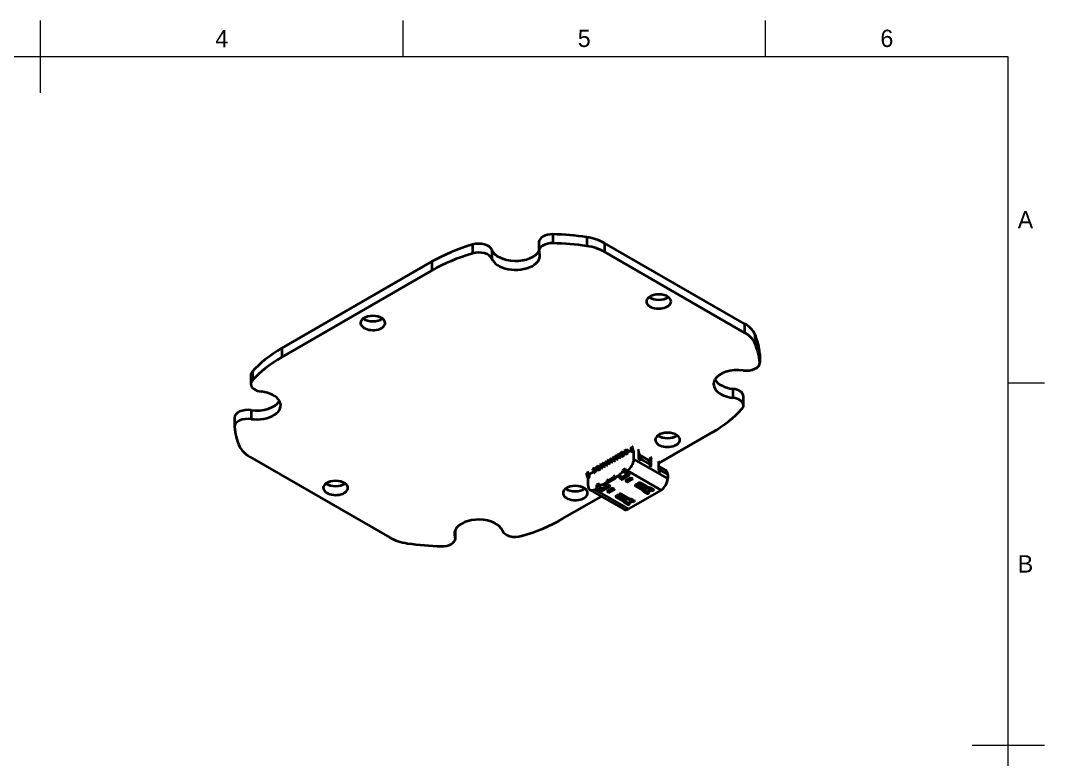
# Model space of a CAD drawing. Header units: millimetres. Extents: x 15 to 292, y 5 to 205.
# Drawn here: x 150.7 to 292, y 103 to 205 of the extents above; entities that cross this region are included whole.
import ezdxf

# ---------------------------------------------------------------- set-up
doc = ezdxf.new("R2010")
doc.units = ezdxf.units.MM
doc.layers.add('Border', color=7, linetype='Continuous')
doc.layers.add('Geometries', color=7, linetype='Continuous')
doc.styles.add('Shapr21', font='txt', dxfattribs={"height": 2.3925})

msp = doc.modelspace()

# ---------------------------------------------------------------- linework, layer by layer
at = {"layer": 'Border', "linetype": 'Continuous', "lineweight": 15}
for p, q in [((153.5, 195), (153.5, 205)), ((203.5, 200), (203.5, 205)), ((253.5, 200), (253.5, 205)), ((287, 200), (20, 200)), ((287, 10), (287, 200)), ((287, 155), (292, 155)), ((282, 105), (292, 105))]:
    msp.add_line(p, q, dxfattribs=at)
at = {"layer": 'Geometries', "linetype": 'Continuous', "lineweight": 40}
for p, q in [((224.178, 175.485), (224.178, 174.26)), ((213.106, 174.074), (213.106, 172.849)), ((222.255, 174.417), (222.255, 173.21)), ((228.848, 175.091), (228.848, 173.866)), ((250.625, 163.128), (231.303, 174.283)), ((231.303, 174.283), (231.303, 173.058)), ((215.76, 173.345), (215.76, 172.12)), ((222.255, 173.21), (222.255, 173.193)), ((250.625, 161.903), (231.303, 173.058)), ((207.498, 171.715), (186.8, 159.765)), ((207.498, 171.715), (207.498, 170.49)), ((207.498, 170.49), (186.8, 158.54)), ((250.625, 163.128), (250.625, 161.903)), ((252.024, 161.71), (252.024, 160.485)), ((186.8, 159.765), (186.8, 158.54)), ((252.706, 159.014), (252.706, 157.789)), ((252.708, 157.747), (252.708, 158.972)), ((182.511, 156.04), (182.511, 154.815)), ((182.715, 156.527), (182.715, 155.302)), ((249, 154.154), (249, 152.929)), ((250.466, 151.884), (250.466, 153.109)), ((182.533, 151.218), (182.533, 149.993)), ((180.269, 150.177), (180.269, 148.952)), ((238.812, 143.907), (246.177, 148.159)), ((234.148, 145.664), (234.007, 145.583)), ((234.007, 145.583), (234.007, 145.485)), ((234.148, 145.566), (234.007, 145.485)), ((234.148, 145.664), (234.148, 145.566)), ((234.184, 145.644), (234.148, 145.664)), ((234.148, 145.566), (234.481, 145.374)), ((234.325, 145.766), (234.184, 145.685)), ((234.184, 145.685), (234.184, 145.644)), ((234.325, 145.668), (234.184, 145.587)), ((234.184, 145.644), (234.184, 145.587)), ((234.184, 145.587), (234.516, 145.395)), ((234.325, 145.766), (234.325, 145.668)), ((234.661, 145.572), (234.325, 145.766)), ((234.325, 145.668), (234.615, 145.501)), ((234.615, 145.501), (234.694, 145.547)), ((234.694, 145.547), (234.968, 145.705)), ((234.923, 146.038), (235.135, 146.16)), ((234.923, 146.038), (234.923, 145.882)), ((234.923, 145.882), (235.135, 146.005)), ((235.029, 145.609), (235.241, 145.732)), ((235.213, 146.175), (235.135, 146.16)), ((235.135, 146.16), (235.135, 146.005)), ((236.019, 145.65), (235.941, 145.755)), ((236.019, 145.283), (236.019, 145.65)), ((182.352, 144.796), (201.674, 133.641)), ((231.514, 144.144), (231.373, 144.062)), ((231.85, 143.95), (231.514, 144.144)), ((231.514, 144.144), (231.514, 144.046)), ((231.868, 144.348), (231.727, 144.266)), ((231.727, 144.266), (231.727, 144.168)), ((231.868, 144.25), (231.727, 144.168)), ((231.727, 144.168), (232.059, 143.976)), ((231.868, 144.348), (231.868, 144.25)), ((232.204, 144.154), (231.868, 144.348)), ((231.868, 144.25), (232.158, 144.082)), ((232.222, 144.552), (232.08, 144.47)), ((232.08, 144.47), (232.08, 144.372)), ((232.222, 144.454), (232.08, 144.372)), ((232.08, 144.372), (232.412, 144.18)), ((232.158, 144.082), (232.222, 144.119)), ((232.557, 144.358), (232.222, 144.552)), ((232.222, 144.552), (232.222, 144.454)), ((232.222, 144.454), (232.511, 144.286)), ((232.267, 144.093), (232.222, 144.119)), ((232.462, 144.209), (232.412, 144.18)), ((232.575, 144.756), (232.434, 144.674)), ((232.434, 144.674), (232.434, 144.576)), ((232.575, 144.658), (232.434, 144.576)), ((232.434, 144.576), (232.766, 144.384)), ((232.462, 144.209), (232.434, 144.16)), ((232.434, 144.154), (232.434, 144.16)), ((232.434, 144.078), (232.434, 144.154)), ((232.504, 144.282), (232.462, 144.209)), ((232.504, 144.282), (232.511, 144.286)), ((232.511, 144.286), (232.575, 144.323)), ((232.911, 144.562), (232.575, 144.756)), ((232.575, 144.756), (232.575, 144.658)), ((232.575, 144.658), (232.865, 144.491)), ((232.621, 144.297), (232.575, 144.323)), ((232.646, 144.282), (232.621, 144.297)), ((232.646, 144.201), (232.646, 144.282)), ((232.716, 144.242), (232.646, 144.282)), ((232.646, 144.201), (232.716, 144.242)), ((232.716, 144.242), (232.787, 144.282)), ((232.815, 144.413), (232.766, 144.384)), ((232.929, 144.96), (232.787, 144.878)), ((232.787, 144.878), (232.787, 144.78)), ((232.929, 144.862), (232.787, 144.78)), ((232.787, 144.78), (233.12, 144.589)), ((232.815, 144.413), (232.787, 144.364)), ((232.787, 144.358), (232.787, 144.364)), ((232.787, 144.282), (232.787, 144.358)), ((232.858, 144.487), (232.815, 144.413)), ((232.858, 144.487), (232.865, 144.491)), ((232.865, 144.491), (232.929, 144.527)), ((233.264, 144.766), (232.929, 144.96)), ((232.929, 144.96), (232.929, 144.862)), ((232.929, 144.862), (233.219, 144.695)), ((232.975, 144.501), (232.929, 144.527)), ((232.999, 144.487), (232.975, 144.501)), ((232.999, 144.405), (232.999, 144.487)), ((233.07, 144.446), (232.999, 144.487)), ((232.999, 144.405), (233.07, 144.446)), ((233.07, 144.446), (233.144, 144.489)), ((233.169, 144.617), (233.12, 144.589)), ((233.282, 145.164), (233.141, 145.083)), ((233.141, 145.083), (233.141, 144.985)), ((233.282, 145.066), (233.141, 144.985)), ((233.141, 144.985), (233.473, 144.793)), ((233.169, 144.617), (233.141, 144.568)), ((233.144, 144.489), (233.148, 144.491)), ((233.148, 144.548), (233.148, 144.572)), ((233.148, 144.491), (233.148, 144.548)), ((233.211, 144.691), (233.169, 144.617)), ((233.211, 144.691), (233.219, 144.695)), ((233.219, 144.695), (233.282, 144.731)), ((233.282, 145.164), (233.282, 145.066)), ((233.618, 144.97), (233.282, 145.164)), ((233.282, 145.066), (233.572, 144.899)), ((233.328, 144.705), (233.282, 144.731)), ((233.353, 144.691), (233.328, 144.705)), ((233.353, 144.609), (233.353, 144.691)), ((233.424, 144.65), (233.353, 144.691)), ((233.353, 144.609), (233.424, 144.65)), ((233.424, 144.65), (233.494, 144.691)), ((233.523, 144.821), (233.473, 144.793)), ((233.618, 145.358), (233.477, 145.276)), ((233.477, 145.276), (233.477, 145.179)), ((233.618, 145.26), (233.477, 145.179)), ((233.477, 145.179), (233.809, 144.987)), ((233.523, 144.821), (233.494, 144.772)), ((233.494, 144.767), (233.494, 144.772)), ((233.494, 144.691), (233.494, 144.767)), ((233.565, 144.895), (233.523, 144.821)), ((233.565, 144.895), (233.572, 144.899)), ((233.572, 144.899), (233.618, 144.925)), ((233.657, 145.336), (233.618, 145.358)), ((233.618, 145.358), (233.618, 145.26)), ((233.618, 145.26), (233.95, 145.068)), ((233.689, 144.885), (233.618, 144.925)), ((233.795, 145.46), (233.657, 145.381)), ((233.657, 145.381), (233.657, 145.336)), ((233.795, 145.362), (233.657, 145.283)), ((233.657, 145.336), (233.657, 145.283)), ((233.657, 145.283), (233.989, 145.091)), ((233.7, 144.878), (233.689, 144.885)), ((233.689, 144.803), (233.689, 144.885)), ((233.689, 144.803), (233.759, 144.844)), ((233.759, 144.844), (233.7, 144.878)), ((233.759, 144.844), (233.834, 144.887)), ((234.131, 145.266), (233.795, 145.46)), ((233.795, 145.46), (233.795, 145.362)), ((233.795, 145.362), (234.085, 145.195)), ((233.95, 145.068), (233.809, 144.987)), ((233.975, 145.025), (233.834, 144.944)), ((233.834, 144.887), (233.975, 144.968)), ((233.834, 144.944), (233.834, 144.887)), ((233.975, 145.025), (233.975, 144.968)), ((233.975, 144.968), (234.007, 144.987)), ((234.035, 145.117), (233.989, 145.091)), ((234.007, 145.485), (234.339, 145.293)), ((234.008, 145.07), (234.007, 145.068)), ((234.007, 144.987), (234.007, 145.068)), ((234.035, 145.117), (234.008, 145.07)), ((234.078, 145.191), (234.035, 145.117)), ((234.078, 145.191), (234.085, 145.195)), ((234.085, 145.195), (234.148, 145.232)), ((234.194, 145.205), (234.148, 145.232)), ((234.219, 145.191), (234.194, 145.205)), ((234.29, 145.15), (234.219, 145.191)), ((234.219, 145.109), (234.219, 145.191)), ((234.219, 145.109), (234.29, 145.15)), ((234.29, 145.15), (234.364, 145.193)), ((234.481, 145.374), (234.339, 145.293)), ((234.505, 145.332), (234.364, 145.25)), ((234.364, 145.193), (234.505, 145.274)), ((234.364, 145.25), (234.364, 145.193)), ((234.505, 145.332), (234.505, 145.274)), ((234.505, 145.274), (234.537, 145.293)), ((234.566, 145.423), (234.516, 145.395)), ((234.566, 145.423), (234.537, 145.374)), ((234.537, 145.369), (234.537, 145.374)), ((234.537, 145.293), (234.537, 145.369)), ((234.608, 145.497), (234.566, 145.423)), ((234.608, 145.497), (234.615, 145.501)), ((235.135, 145.336), (235.347, 145.458)), ((235.347, 144.47), (235.347, 145.458)), ((240.014, 141.776), (235.347, 144.47)), ((236.019, 144.556), (236.019, 145.283)), ((236.019, 145.283), (236.072, 145.252)), ((236.072, 145.252), (236.072, 145.199)), ((236.107, 145.179), (236.072, 145.199)), ((236.107, 144.418), (236.085, 144.405)), ((236.107, 145.179), (236.107, 145.051)), ((237.27, 144.379), (236.107, 145.051)), ((236.107, 145.051), (236.107, 145.051)), ((236.107, 145.051), (236.107, 144.418)), ((236.135, 144.434), (236.107, 144.418)), ((236.125, 144.372), (236.231, 144.433)), ((236.265, 144.509), (236.135, 144.434)), ((236.144, 144.5), (236.351, 144.672)), ((236.28, 144.515), (236.276, 144.514)), ((237.539, 143.784), (236.276, 144.513)), ((237.539, 144.527), (237.751, 144.65)), ((237.539, 143.784), (237.539, 144.527)), ((237.829, 144.665), (237.751, 144.65)), ((237.751, 143.556), (237.751, 144.65)), ((238.812, 144.038), (238.734, 144.142)), ((229.238, 142.396), (229.764, 142.7)), ((229.764, 143.133), (229.623, 143.052)), ((229.623, 143.052), (229.623, 142.954)), ((229.764, 143.035), (229.623, 142.954)), ((229.623, 142.954), (229.955, 142.762)), ((229.8, 143.113), (229.764, 143.133)), ((229.764, 143.133), (229.764, 143.035)), ((229.764, 143.035), (230.097, 142.843)), ((229.835, 142.66), (229.764, 142.7)), ((229.941, 143.235), (229.8, 143.154)), ((229.8, 143.154), (229.8, 143.113)), ((229.941, 143.137), (229.8, 143.056)), ((229.8, 143.113), (229.8, 143.056)), ((229.8, 143.056), (230.132, 142.864)), ((230.277, 143.041), (229.941, 143.235)), ((229.941, 143.235), (229.941, 143.137)), ((229.941, 143.137), (230.231, 142.97)), ((230.097, 142.843), (229.955, 142.762)), ((230.121, 142.8), (229.98, 142.719)), ((229.98, 142.662), (230.121, 142.743)), ((229.98, 142.719), (229.98, 142.662)), ((230.121, 142.8), (230.121, 142.743)), ((230.121, 142.743), (230.153, 142.762)), ((230.181, 142.892), (230.132, 142.864)), ((230.291, 143.437), (230.153, 143.358)), ((230.153, 143.358), (230.153, 143.26)), ((230.291, 143.339), (230.153, 143.26)), ((230.153, 143.26), (230.486, 143.068)), ((230.181, 142.892), (230.153, 142.843)), ((230.153, 142.838), (230.153, 142.843)), ((230.153, 142.762), (230.153, 142.838)), ((230.224, 142.966), (230.181, 142.892)), ((230.224, 142.966), (230.231, 142.97)), ((230.231, 142.97), (230.295, 143.007)), ((230.33, 143.415), (230.291, 143.437)), ((230.291, 143.437), (230.291, 143.339)), ((230.291, 143.339), (230.623, 143.147)), ((230.341, 142.98), (230.295, 143.007)), ((230.471, 143.541), (230.33, 143.46)), ((230.33, 143.46), (230.33, 143.415)), ((230.471, 143.443), (230.33, 143.362)), ((230.33, 143.415), (230.33, 143.362)), ((230.33, 143.362), (230.662, 143.17)), ((230.365, 142.966), (230.341, 142.98)), ((230.436, 142.925), (230.365, 142.966)), ((230.365, 142.884), (230.365, 142.966)), ((230.365, 142.884), (230.436, 142.925)), ((230.436, 142.925), (230.51, 142.968)), ((230.807, 143.348), (230.471, 143.541)), ((230.471, 143.541), (230.471, 143.443)), ((230.471, 143.443), (230.761, 143.276)), ((230.623, 143.147), (230.486, 143.068)), ((230.648, 143.105), (230.51, 143.025)), ((230.51, 142.968), (230.648, 143.047)), ((230.51, 143.025), (230.51, 142.968)), ((230.648, 143.105), (230.648, 143.047)), ((230.648, 143.047), (230.684, 143.068)), ((230.712, 143.199), (230.662, 143.17)), ((230.807, 143.735), (230.666, 143.654)), ((230.666, 143.654), (230.666, 143.556)), ((230.807, 143.637), (230.666, 143.556)), ((230.666, 143.556), (230.998, 143.364)), ((230.712, 143.199), (230.684, 143.15)), ((230.684, 143.144), (230.684, 143.15)), ((230.684, 143.068), (230.684, 143.144)), ((230.754, 143.272), (230.712, 143.199)), ((230.754, 143.272), (230.761, 143.276)), ((230.761, 143.276), (230.807, 143.303)), ((230.807, 143.735), (230.807, 143.637)), ((231.143, 143.541), (230.807, 143.735)), ((230.807, 143.637), (231.097, 143.47)), ((230.878, 143.262), (230.807, 143.303)), ((230.889, 143.255), (230.878, 143.262)), ((230.878, 143.18), (230.878, 143.262)), ((230.878, 143.18), (230.949, 143.221)), ((230.949, 143.221), (230.889, 143.255)), ((230.949, 143.221), (231.019, 143.262)), ((231.048, 143.392), (230.998, 143.364)), ((231.161, 143.939), (231.019, 143.858)), ((231.019, 143.858), (231.019, 143.76)), ((231.161, 143.841), (231.019, 143.76)), ((231.019, 143.76), (231.352, 143.568)), ((231.048, 143.392), (231.019, 143.343)), ((231.019, 143.338), (231.019, 143.343)), ((231.019, 143.262), (231.019, 143.338)), ((231.09, 143.466), (231.048, 143.392)), ((231.09, 143.466), (231.097, 143.47)), ((231.097, 143.47), (231.161, 143.507)), ((231.497, 143.746), (231.161, 143.939)), ((231.161, 143.939), (231.161, 143.841)), ((231.161, 143.841), (231.451, 143.674)), ((231.207, 143.48), (231.161, 143.507)), ((231.232, 143.466), (231.207, 143.48)), ((231.225, 143.38), (231.225, 143.462)), ((231.295, 143.421), (231.225, 143.462)), ((231.225, 143.38), (231.295, 143.421)), ((231.295, 143.421), (231.373, 143.466)), ((231.401, 143.597), (231.352, 143.568)), ((231.373, 144.062), (231.373, 143.964)), ((231.514, 144.046), (231.373, 143.964)), ((231.373, 143.964), (231.705, 143.772)), ((231.401, 143.597), (231.373, 143.548)), ((231.373, 143.542), (231.373, 143.548)), ((231.373, 143.466), (231.373, 143.542)), ((231.444, 143.67), (231.401, 143.597)), ((231.444, 143.67), (231.451, 143.674)), ((231.451, 143.674), (231.514, 143.711)), ((231.514, 144.046), (231.804, 143.878)), ((231.56, 143.684), (231.514, 143.711)), ((231.585, 143.67), (231.56, 143.684)), ((231.585, 143.588), (231.585, 143.67)), ((231.656, 143.629), (231.585, 143.67)), ((231.585, 143.588), (231.656, 143.629)), ((231.656, 143.629), (231.727, 143.67)), ((231.755, 143.801), (231.705, 143.772)), ((231.755, 143.801), (231.727, 143.752)), ((231.727, 143.746), (231.727, 143.752)), ((231.727, 143.67), (231.727, 143.746)), ((231.797, 143.874), (231.755, 143.801)), ((231.797, 143.874), (231.804, 143.878)), ((231.804, 143.878), (231.868, 143.915)), ((231.914, 143.888), (231.868, 143.915)), ((231.939, 143.874), (231.914, 143.888)), ((231.939, 143.793), (231.939, 143.874)), ((232.009, 143.833), (231.939, 143.874)), ((231.939, 143.793), (232.009, 143.833)), ((232.009, 143.833), (232.08, 143.874)), ((232.108, 144.005), (232.059, 143.976)), ((232.108, 144.005), (232.08, 143.956)), ((232.08, 143.95), (232.08, 143.956)), ((232.08, 143.874), (232.08, 143.95)), ((232.151, 144.078), (232.108, 144.005)), ((232.151, 144.078), (232.158, 144.082)), ((232.292, 144.078), (232.267, 144.093)), ((232.292, 143.997), (232.292, 144.078)), ((232.363, 144.037), (232.292, 144.078)), ((232.292, 143.997), (232.363, 144.037)), ((232.363, 144.037), (232.434, 144.078)), ((234.166, 143.179), (233.777, 142.875)), ((233.814, 142.655), (233.777, 142.875)), ((234.166, 142.792), (233.988, 142.895)), ((233.988, 142.895), (234.025, 142.675)), ((234.166, 143.179), (234.166, 142.792)), ((234.166, 142.727), (234.428, 142.878)), ((234.166, 142.792), (234.166, 142.727)), ((234.166, 142.727), (234.283, 142.66)), ((239.095, 140.184), (234.428, 142.878)), ((237.539, 143.678), (237.539, 143.784)), ((237.645, 143.494), (237.751, 143.556)), ((238.812, 143.907), (238.812, 144.038)), ((238.812, 143.489), (238.812, 143.907)), ((238.812, 143.483), (238.812, 143.489)), ((239.745, 142.951), (238.812, 143.489)), ((238.812, 142.943), (238.812, 143.483)), ((238.918, 142.76), (239.024, 142.821)), ((239.024, 142.821), (239.024, 142.927)), ((240.014, 142.355), (239.024, 142.927)), ((229.025, 142.633), (228.813, 142.511)), ((228.813, 142.511), (228.813, 142.355)), ((229.025, 142.478), (228.813, 142.355)), ((229.131, 142.204), (228.919, 142.082)), ((229.103, 142.648), (229.025, 142.633)), ((229.025, 142.633), (229.025, 142.478)), ((229.238, 141.931), (229.025, 141.808)), ((229.025, 140.82), (229.025, 141.808)), ((229.238, 141.931), (229.238, 142.396)), ((229.835, 142.578), (229.835, 142.66)), ((229.906, 142.619), (229.835, 142.66)), ((229.835, 142.578), (229.906, 142.619)), ((229.906, 142.619), (229.98, 142.662)), ((231.815, 141.615), (231.638, 141.512)), ((231.638, 141.512), (231.673, 141.492)), ((231.638, 141.512), (231.638, 141.267)), ((231.673, 141.492), (231.673, 141.247)), ((231.815, 141.492), (232.557, 141.921)), ((231.815, 141.615), (231.815, 141.492)), ((231.822, 141.48), (231.815, 141.492)), ((231.85, 141.431), (231.822, 141.48)), ((232.699, 141.757), (231.886, 141.288)), ((232.734, 142.145), (232.557, 142.043)), ((232.557, 142.043), (232.557, 141.921)), ((232.557, 142.043), (232.593, 142.023)), ((232.557, 141.921), (232.593, 141.859)), ((232.593, 142.023), (232.593, 141.859)), ((232.734, 142.145), (232.734, 142.008)), ((232.734, 141.9), (233.07, 142.094)), ((232.734, 142.008), (232.734, 141.9)), ((232.734, 141.9), (232.77, 141.88)), ((233.07, 142.094), (233.565, 141.808)), ((233.814, 142.655), (233.266, 142.227)), ((233.761, 141.942), (233.266, 142.227)), ((233.53, 141.788), (233.565, 141.808)), ((233.53, 141.788), (233.53, 141.706)), ((233.6, 141.666), (233.53, 141.706)), ((233.6, 141.829), (233.6, 141.666)), ((234.661, 142.441), (233.742, 141.91)), ((234.661, 142.196), (233.742, 141.666)), ((233.742, 141.91), (233.742, 141.666)), ((233.761, 141.942), (234.309, 142.369)), ((234.307, 142.512), (234.025, 142.675)), ((234.159, 141.457), (234.185, 141.473)), ((234.159, 141.457), (234.185, 141.442)), ((234.185, 141.473), (234.32, 141.55)), ((234.185, 141.442), (234.185, 141.473)), ((234.193, 141.446), (234.185, 141.442)), ((234.422, 141.313), (234.193, 141.446)), ((234.283, 142.66), (234.32, 142.638)), ((234.307, 142.512), (234.283, 142.66)), ((234.32, 142.638), (234.328, 142.633)), ((234.322, 142.628), (234.32, 142.638)), ((234.32, 141.55), (234.562, 141.69)), ((234.328, 142.633), (234.322, 142.628)), ((234.343, 142.503), (234.322, 142.628)), ((234.328, 142.633), (234.449, 142.564)), ((234.343, 142.503), (234.449, 142.564)), ((234.351, 142.455), (234.343, 142.503)), ((234.422, 141.313), (234.415, 141.309)), ((234.415, 141.309), (234.442, 141.294)), ((234.442, 141.294), (235.22, 141.743)), ((234.442, 141.325), (234.442, 141.294)), ((234.449, 142.564), (234.661, 142.441)), ((234.562, 141.69), (234.646, 141.738)), ((234.683, 141.621), (234.562, 141.69)), ((234.646, 141.738), (234.798, 141.826)), ((234.717, 141.697), (234.646, 141.738)), ((234.661, 142.441), (234.661, 142.196)), ((234.717, 141.697), (234.683, 141.621)), ((234.718, 141.698), (234.869, 141.785)), ((234.798, 141.826), (234.829, 141.844)), ((234.798, 141.826), (234.827, 141.81)), ((234.827, 141.81), (234.869, 141.785)), ((234.829, 141.844), (234.937, 141.906)), ((234.869, 141.785), (234.961, 141.732)), ((234.937, 141.906), (234.963, 141.891)), ((234.963, 141.891), (234.956, 141.887)), ((235.186, 141.754), (234.956, 141.887)), ((235.193, 141.758), (235.186, 141.754)), ((235.193, 141.758), (235.22, 141.743)), ((240.014, 142.355), (240.014, 141.776)), ((229.295, 140.225), (230.865, 139.319)), ((229.945, 140.29), (230.206, 140.441)), ((234.612, 137.595), (229.945, 140.29)), ((230.595, 141.038), (230.206, 140.893)), ((230.521, 140.711), (230.206, 140.893)), ((230.206, 140.893), (230.206, 140.441)), ((230.206, 140.441), (230.701, 140.155)), ((230.553, 140.997), (230.516, 140.735)), ((230.595, 141.038), (230.558, 140.775)), ((231.106, 140.98), (230.558, 140.775)), ((230.56, 140.675), (230.701, 140.593)), ((230.701, 140.593), (230.843, 140.512)), ((230.701, 140.593), (230.701, 140.4)), ((230.701, 140.4), (230.871, 140.498)), ((230.701, 140.4), (230.701, 140.155)), ((231.053, 140.49), (231.601, 140.694)), ((231.106, 140.98), (231.601, 140.694)), ((231.125, 140.4), (231.797, 140.788)), ((231.125, 140.155), (232.045, 140.686)), ((231.125, 140.4), (231.125, 140.155)), ((231.302, 141.074), (231.638, 141.267)), ((231.302, 141.074), (231.797, 140.788)), ((231.654, 140.011), (231.628, 139.996)), ((231.628, 139.996), (231.654, 139.98)), ((231.638, 141.267), (231.673, 141.247)), ((231.788, 140.089), (231.654, 140.011)), ((231.654, 139.98), (231.654, 140.011)), ((231.661, 139.985), (231.654, 139.98)), ((231.891, 139.852), (231.661, 139.985)), ((232.031, 140.229), (231.788, 140.089)), ((231.797, 140.788), (231.833, 140.808)), ((232.688, 140.282), (231.91, 139.833)), ((231.91, 139.864), (231.91, 139.833)), ((232.045, 140.767), (231.974, 140.808)), ((232.114, 140.277), (232.031, 140.229)), ((232.152, 140.159), (232.031, 140.229)), ((232.045, 140.767), (232.045, 140.686)), ((232.266, 140.365), (232.114, 140.277)), ((232.186, 140.235), (232.114, 140.277)), ((232.186, 140.235), (232.152, 140.159)), ((232.337, 140.324), (232.187, 140.237)), ((232.298, 140.383), (232.266, 140.365)), ((232.266, 140.365), (232.295, 140.348)), ((232.295, 140.348), (232.337, 140.324)), ((232.405, 140.445), (232.298, 140.383)), ((232.337, 140.324), (232.43, 140.271)), ((232.405, 140.445), (232.432, 140.43)), ((232.432, 140.43), (232.425, 140.425)), ((232.655, 140.293), (232.425, 140.425)), ((232.662, 140.297), (232.655, 140.293)), ((232.662, 140.297), (232.688, 140.282)), ((239.095, 140.184), (234.612, 137.595)), ((235.623, 140.955), (235.587, 140.935)), ((235.587, 140.935), (235.587, 140.731)), ((235.587, 140.731), (236.531, 140.186)), ((235.947, 141.143), (235.623, 140.955)), ((235.623, 140.955), (236.531, 140.431)), ((235.947, 141.143), (235.935, 140.956)), ((235.969, 141.155), (235.947, 141.143)), ((235.965, 140.996), (235.975, 141.158)), ((235.965, 140.996), (236.071, 141.057)), ((236.74, 140.398), (235.965, 140.909)), ((236.071, 141.057), (236.079, 141.192)), ((236.212, 141.052), (236.221, 141.191)), ((236.212, 141.052), (236.987, 140.541)), ((237.001, 140.763), (236.323, 141.155)), ((236.531, 140.431), (236.531, 140.186)), ((236.531, 140.431), (236.741, 140.217)), ((236.531, 140.186), (236.772, 139.941)), ((236.848, 140.279), (236.74, 140.398)), ((236.741, 140.217), (236.848, 140.279)), ((236.741, 140.217), (236.772, 140.186)), ((236.772, 140.186), (236.772, 139.941)), ((236.772, 140.186), (237.157, 139.963)), ((236.772, 139.941), (237.157, 139.718)), ((237.078, 140.023), (236.848, 140.279)), ((236.987, 140.541), (237.001, 140.763)), ((236.987, 140.541), (237.573, 140.309)), ((237.267, 140.61), (237.001, 140.763)), ((237.188, 139.951), (237.078, 140.023)), ((237.157, 139.963), (237.157, 139.718)), ((237.22, 139.93), (237.188, 139.951)), ((237.715, 140.216), (237.22, 139.93)), ((237.586, 140.506), (237.267, 140.61)), ((237.298, 139.881), (237.793, 140.167)), ((237.369, 139.841), (237.298, 139.881)), ((237.298, 139.881), (237.298, 139.718)), ((237.573, 140.309), (237.586, 140.506)), ((237.573, 140.309), (237.715, 140.216)), ((237.691, 140.471), (237.586, 140.506)), ((237.864, 140.371), (237.691, 140.471)), ((237.793, 140.167), (237.864, 140.126)), ((238.006, 140.29), (237.864, 140.371)), ((237.864, 140.371), (237.864, 140.126)), ((238.006, 140.29), (238.006, 140.126)), ((238.076, 140.249), (238.006, 140.29)), ((238.006, 140.126), (238.076, 140.167)), ((238.076, 140.249), (238.076, 140.167)), ((225.478, 136.209), (230.865, 139.319)), ((230.865, 139.319), (233.962, 137.531)), ((231.891, 139.852), (231.884, 139.848)), ((231.884, 139.848), (231.91, 139.833)), ((232.929, 139.4), (232.964, 139.42)), ((232.929, 139.4), (232.929, 139.196)), ((233.873, 138.651), (232.929, 139.196)), ((232.964, 139.42), (233.18, 139.545)), ((233.729, 138.979), (232.964, 139.42)), ((233.18, 139.545), (233.289, 139.608)), ((233.18, 139.545), (233.281, 139.486)), ((233.281, 139.486), (233.277, 139.421)), ((233.289, 139.608), (233.281, 139.486)), ((233.289, 139.608), (233.311, 139.62)), ((233.306, 139.461), (233.316, 139.624)), ((233.306, 139.461), (233.412, 139.523)), ((233.74, 139.089), (233.306, 139.374)), ((233.421, 139.657), (233.412, 139.523)), ((233.553, 139.517), (233.562, 139.656)), ((233.553, 139.517), (234.329, 139.006)), ((233.664, 139.62), (234.343, 139.228)), ((233.81, 138.932), (233.729, 138.979)), ((233.827, 139.031), (233.74, 139.089)), ((233.873, 138.896), (233.81, 138.932)), ((234.082, 138.864), (233.827, 139.031)), ((234.113, 138.651), (233.873, 138.896)), ((233.873, 138.896), (233.873, 138.651)), ((234.113, 138.406), (233.873, 138.651)), ((234.42, 138.488), (234.082, 138.864)), ((234.498, 138.428), (234.113, 138.651)), ((234.113, 138.651), (234.113, 138.406)), ((234.329, 139.006), (234.343, 139.228)), ((234.329, 139.006), (234.915, 138.774)), ((234.343, 139.228), (234.608, 139.075)), ((234.529, 138.416), (234.42, 138.488)), ((234.561, 138.395), (235.056, 138.681)), ((234.608, 139.075), (234.927, 138.971)), ((235.135, 138.632), (234.64, 138.347)), ((234.915, 138.774), (234.927, 138.971)), ((234.915, 138.774), (235.056, 138.681)), ((234.927, 138.971), (235.032, 138.936)), ((235.032, 138.936), (235.206, 138.836)), ((235.206, 138.591), (235.135, 138.632)), ((235.206, 138.836), (235.347, 138.755)), ((235.206, 138.836), (235.206, 138.591)), ((235.347, 138.755), (235.418, 138.714)), ((235.347, 138.755), (235.347, 138.591)), ((235.418, 138.632), (235.347, 138.591)), ((235.418, 138.714), (235.418, 138.632)), ((237.298, 139.718), (237.369, 139.759)), ((237.369, 139.841), (237.369, 139.759)), ((234.498, 138.183), (234.113, 138.406)), ((234.498, 138.428), (234.498, 138.183)), ((234.561, 138.395), (234.529, 138.416)), ((234.64, 138.347), (234.711, 138.306)), ((234.64, 138.347), (234.64, 138.183)), ((234.711, 138.224), (234.64, 138.183)), ((234.711, 138.306), (234.711, 138.224)), ((210.674, 134.61), (210.674, 133.745)), ((210.721, 133.507), (210.721, 134.714))]:
    msp.add_line(p, q, dxfattribs=at)
at = {"layer": 'Geometries', "linetype": 'Continuous', "lineweight": 40, "flags": 128}
for points in [[(236.135, 144.434), (236.137, 144.437), (236.139, 144.443), (236.142, 144.448), (236.143, 144.455), (236.145, 144.462), (236.145, 144.469), (236.146, 144.476), (236.146, 144.484), (236.145, 144.492), (236.144, 144.5)], [(236.303, 144.526), (236.297, 144.523), (236.29, 144.52), (236.283, 144.517), (236.28, 144.515)], [(236.351, 144.672), (236.353, 144.661), (236.355, 144.65), (236.356, 144.639), (236.356, 144.629), (236.355, 144.618), (236.354, 144.608), (236.353, 144.602), (236.352, 144.595), (236.35, 144.589), (236.347, 144.581), (236.344, 144.574), (236.341, 144.567), (236.337, 144.56), (236.332, 144.553), (236.327, 144.547), (236.322, 144.541), (236.316, 144.536), (236.31, 144.531), (236.304, 144.527), (236.303, 144.526)], [(231.886, 141.288), (231.886, 141.296), (231.887, 141.303), (231.887, 141.308)], [(232.593, 141.859), (232.599, 141.85), (232.605, 141.84), (232.612, 141.831), (232.619, 141.822), (232.626, 141.813), (232.634, 141.804), (232.642, 141.796), (232.649, 141.79), (232.656, 141.784), (232.663, 141.778), (232.67, 141.773), (232.678, 141.768), (232.685, 141.764), (232.692, 141.761), (232.699, 141.757)]]:
    msp.add_lwpolyline(points, dxfattribs=at)
at = {"layer": 'Geometries', "linetype": 'Continuous', "lineweight": 40}
msp.add_arc((231.631, 141.299), 0.256, 2.0118, 31.08679, dxfattribs=at)
for centre, major_axis, ratio, start_param, end_param in [((224.105, 174.417), (1.85, 0), 0.5773503, 1.5316042, 3.1415927), ((223.302, 162.591), (22.35, 0), 0.5773503, 1.3200645, 1.5316042), ((223.302, 162.591), (22.35, 0), 0.5773503, 2.0445081, 2.3561945), ((213.95, 173.123), (1.85, 0), 0.5773503, 0.2091203, 2.0445081), ((224.105, 173.193), (1.85, 0), 0.5773503, 1.5316042, 3.1415927), ((223.302, 161.366), (22.35, 0), 0.5773503, 1.3200645, 1.5316042), ((227.52, 172.099), (5.35, 0), 0.5773503, 0.7853982, 1.3200645), ((227.52, 170.874), (5.35, 0), 0.5773503, 0.7853982, 1.3200645), ((223.302, 161.366), (22.35, 0), 0.5773503, 2.0445081, 2.3561945), ((213.95, 171.898), (1.85, 0), 0.5773503, 0.2091203, 2.0445081), ((219.037, 173.746), (-3.35, 0), 0.5773503, 0.2091203, 2.8604391), ((219.037, 172.522), (-3.35, 0), 0.5773503, 0.2091203, 3.366992), ((224.105, 173.193), (1.85, 0), 0.5773503, 3.1415927, 3.366992), ((238.772, 166.215), (1.7, 0), 0.5773503, 2.4678467, 6.2831853), ((238.772, 166.215), (1.7, 0), 0.5773503, 0.6737459, 2.4678467), ((238.772, 167.44), (1.7, 0), 0.5773503, 3.8153386, 5.6094394), ((238.772, 166.215), (1.7, 0), 0.5773503, 6.2831853, 6.9569312), ((199.341, 163.25), (1.7, 0), 0.5773503, 0.6737459, 2.4678467), ((199.341, 163.25), (1.7, 0), 0.5773503, 2.4678467, 6.2831853), ((199.341, 164.474), (1.7, 0), 0.5773503, 3.8153386, 5.6094394), ((199.341, 163.25), (1.7, 0), 0.5773503, 6.2831853, 6.9569312), ((246.842, 160.944), (5.35, 0), 0.5773503, 0.2507318, 0.7853982), ((246.842, 159.719), (5.35, 0), 0.5773503, 0.2507318, 0.7853982), ((230.373, 158.508), (22.35, 0), 0.5773503, 0.0391921, 0.2507318), ((202.603, 150.64), (22.35, 0), 0.5773503, 2.3561945, 2.6678809), ((230.373, 157.284), (22.35, 0), 0.5773503, 0.0391921, 0.2507318), ((202.603, 149.416), (22.35, 0), 0.5773503, 2.3561945, 2.6678809), ((250.858, 158.972), (1.85, 0), 0.5773503, 6.2831853, 6.3223774), ((249.695, 154.821), (-3.35, 0), 0.5773503, 4.4869896, 5.9610266), ((250.858, 157.747), (1.85, 0), 0.5773503, 4.4869896, 6.2831853), ((250.858, 157.747), (1.85, 0), 0.5773503, 6.2831853, 6.3223774), ((184.361, 156.04), (1.85, 0), 0.5773503, 2.6678809, 3.1415927), ((249.695, 154.821), (-3.35, 0), 0.5773503, 5.9610266, 7.6448614), ((249.695, 156.046), (-3.35, 0), 0.5773503, 0.3221587, 1.361676), ((184.361, 154.815), (1.85, 0), 0.5773503, 2.6678809, 3.1415927), ((184.361, 154.815), (1.85, 0), 0.5773503, 3.1415927, 4.5032687), ((248.616, 153.109), (1.85, 0), 0.5773503, 6.2831853, 7.6448614), ((183.281, 151.878), (-3.35, 0), 0.5773503, 3.4637514, 4.5032687), ((248.616, 151.884), (1.85, 0), 0.5773503, 6.2831853, 7.6448614), ((182.119, 150.177), (1.85, 0), 0.5773503, 1.345397, 3.1415927), ((183.281, 153.103), (-3.35, 0), 0.5773503, 1.345397, 2.8194339), ((183.281, 151.878), (-3.35, 0), 0.5773503, 1.345397, 3.4637514), ((230.373, 157.284), (22.35, 0), 0.5773503, 5.4977871, 5.8094735), ((248.616, 151.884), (1.85, 0), 0.5773503, 5.8094735, 6.2831853), ((182.119, 148.952), (1.85, 0), 0.5773503, 1.345397, 3.1415927), ((182.119, 148.952), (1.85, 0), 0.5773503, 3.1415927, 3.1807848), ((202.603, 149.416), (22.35, 0), 0.5773503, 3.1807848, 3.3923244), ((240, 147.124), (1.7, 0), 0.5773503, 2.4678467, 6.2831853), ((240, 147.124), (1.7, 0), 0.5773503, 0.6737459, 2.4678467), ((240, 148.349), (1.7, 0), 0.5773503, 3.8153386, 5.6094394), ((240, 147.124), (1.7, 0), 0.5773503, 6.2831853, 6.9569312), ((186.135, 146.98), (5.35, 0), 0.5773503, 3.3923244, 3.9269908), ((234.661, 145.45), (0.075, -0.13), 0.5773503, 2.035138, 2.3561945), ((235.135, 145.76), (0.15, -0.26), 0.5773503, 3.9269908, 4.59335), ((235.135, 145.76), (0.15, -0.26), 0.5773503, 4.59335, 4.9741884), ((234.923, 145.458), (-0.15, 0.26), 0.5773503, 3.9269908, 4.9741884), ((235.347, 145.882), (0.15, -0.26), 0.5773503, 3.9269908, 4.9741884), ((235.135, 146.356), (-0.1, 0.173), 0.5773503, 2.9408798, 3.0789287), ((235.135, 145.581), (-0.15, 0.26), 0.5773503, 3.9269908, 4.9741884), ((236.019, 145.846), (-0.1, 0.173), 0.5773503, 1.6334602, 1.7715092), ((232.204, 144.031), (0.075, -0.13), 0.5773503, 1.7126934, 2.3561945), ((232.412, 144.152), (-0.0175, 0.0303), 0.5773503, 4.4680903, 5.4977871), ((232.557, 144.235), (0.075, -0.13), 0.5773503, 1.7126934, 2.3561945), ((232.766, 144.356), (-0.0175, 0.0303), 0.5773503, 4.4680903, 5.4977871), ((232.911, 144.44), (0.075, -0.13), 0.5773503, 1.7126934, 2.3561945), ((233.12, 144.56), (-0.0175, 0.0303), 0.5773503, 3.9269908, 5.4977871), ((233.264, 144.644), (0.075, -0.13), 0.5773503, 1.7126934, 2.3561945), ((233.473, 144.764), (-0.0175, 0.0303), 0.5773503, 4.4680903, 5.4977871), ((233.618, 144.848), (0.075, -0.13), 0.5773503, 1.4712511, 2.3561945), ((233.809, 144.958), (-0.0175, 0.0303), 0.5773503, 3.9269908, 5.4977871), ((233.95, 145.04), (-0.0175, 0.0303), 0.5773503, 3.9269908, 5.4977871), ((233.989, 145.062), (-0.0175, 0.0303), 0.5773503, 4.6407449, 5.4977871), ((234.131, 145.144), (0.075, -0.13), 0.5773503, 1.7126934, 2.3561945), ((234.339, 145.264), (-0.0175, 0.0303), 0.5773503, 3.9269908, 5.4977871), ((234.428, 143.939), (-0.65, -1.126), 0.5773503, 0.7853982, 2.3561945), ((234.481, 145.346), (-0.0175, 0.0303), 0.5773503, 3.9269908, 5.4977871), ((234.516, 145.366), (-0.0175, 0.0303), 0.5773503, 4.4680903, 5.4977871), ((236.125, 144.495), (0.075, -0.13), 0.5773503, 3.9269908, 5.1093032), ((236.125, 144.495), (0.075, -0.13), 0.5773503, 5.1093032, 5.4986855), ((235.453, 143.927), (-0.65, -1.126), 0.5773503, 2.5709587, 3.1353055), ((236.125, 144.495), (0.075, -0.13), 0.5773503, 5.4986855, 7.0685838), ((236.346, 144.367), (-0.082, 0.141), 0.5773503, 6.2831853, 7.071226), ((236.346, 144.367), (-0.082, 0.141), 0.5773503, 6.1519727, 6.2831853), ((236.62, 143.254), (-0.65, -1.126), 0.5773503, 2.3561945, 3.1415927), ((237.751, 144.846), (-0.1, 0.173), 0.5773503, 2.9408798, 3.0789287), ((238.812, 144.233), (-0.1, 0.173), 0.5773503, 1.6334602, 1.7715092), ((229.955, 142.733), (-0.0175, 0.0303), 0.5773503, 3.9269908, 5.4977871), ((230.097, 142.815), (-0.0175, 0.0303), 0.5773503, 3.9269908, 5.4977871), ((230.132, 142.835), (-0.0175, 0.0303), 0.5773503, 4.4680903, 5.4977871), ((230.277, 142.919), (0.075, -0.13), 0.5773503, 1.7126934, 2.3561945), ((230.486, 143.039), (-0.0175, 0.0303), 0.5773503, 3.9269908, 5.4977871), ((230.623, 143.119), (-0.0175, 0.0303), 0.5773503, 3.9269908, 5.4977871), ((230.662, 143.141), (-0.0175, 0.0303), 0.5773503, 4.4680903, 5.4977871), ((230.807, 143.225), (0.075, -0.13), 0.5773503, 1.4712511, 2.3561945), ((230.998, 143.335), (-0.0175, 0.0303), 0.5773503, 4.4680903, 5.4977871), ((231.143, 143.419), (0.075, -0.13), 0.5773503, 1.7126934, 2.3561945), ((231.352, 143.539), (-0.0175, 0.0303), 0.5773503, 4.4680903, 5.4977871), ((231.497, 143.623), (0.075, -0.13), 0.5773503, 1.7126934, 2.3561945), ((231.705, 143.744), (-0.0175, 0.0303), 0.5773503, 4.4680903, 5.4977871), ((231.85, 143.827), (0.075, -0.13), 0.5773503, 1.7126934, 2.3561945), ((232.059, 143.948), (-0.0175, 0.0303), 0.5773503, 4.4680903, 5.4977871), ((233.883, 142.814), (-0.148, -0.025), 0.6688348, 3.8231013, 5.3938976), ((233.92, 142.594), (0.148, 0.025), 0.6688348, 0.6815086, 2.2523049), ((237.645, 143.617), (0.075, -0.13), 0.5773503, 3.9269908, 5.4977871), ((237.645, 143.617), (0.075, -0.13), 0.5773503, 5.4977871, 7.0685835), ((238.105, 142.396), (-0.65, -1.126), 0.5773503, 2.3561945, 3.0493544), ((238.918, 142.882), (0.075, -0.13), 0.5773503, 3.9269908, 5.4977871), ((238.918, 142.882), (0.075, -0.13), 0.5773503, 5.4977871, 7.0685835), ((239.095, 141.825), (-0.65, -1.126), 0.5773503, 2.3561945, 3.1415927), ((194.205, 140.484), (1.7, 0), 0.5773503, 0.6737459, 2.4678467), ((229.025, 142.233), (0.15, -0.26), 0.5773503, 3.9269908, 4.9741884), ((228.813, 141.931), (-0.15, 0.26), 0.5773503, 3.9269908, 4.9741884), ((229.238, 142.355), (0.15, -0.26), 0.5773503, 3.9269908, 4.9741884), ((229.025, 142.829), (-0.1, 0.173), 0.5773503, 2.9408798, 3.0789287), ((229.025, 142.053), (-0.15, 0.26), 0.5773503, 3.9269908, 4.9741884), ((231.762, 141.543), (0.125, 0), 0.5773503, 3.9269908, 5.213993), ((231.762, 141.298), (0.125, 0), 0.5773503, 3.9269908, 6.1412883), ((232.681, 142.074), (-0.125, 0), 0.5773503, 0.7853982, 2.0089454), ((232.681, 141.829), (-0.125, 0), 0.5773503, 1.7126934, 3.9269908), ((233.07, 143.401), (0.8, 1.386), 0.5773503, 3.9269908, 4.1015237), ((233.6, 141.747), (-0.1, 0), 0.5773503, 5.4977871, 7.0685835), ((233.565, 143.115), (-0.8, -1.386), 0.5773503, 0.7853982, 0.8166533), ((233.565, 143.115), (-0.8, -1.386), 0.5773503, 0.8166533, 0.905577), ((233.671, 141.706), (-0.1, 0), 0.5773503, 0.7853982, 2.3561945), ((233.565, 143.115), (-0.8, -1.386), 0.5773503, 0.905577, 0.9599311), ((233.671, 141.951), (-0.1, 0), 0.5773503, 1.8710238, 2.3561945), ((234.193, 141.814), (-0.225, -0.39), 0.5773503, 0.7853982, 1.196536), ((234.203, 142.431), (0.148, 0.025), 0.6688348, 0, 0.6815086), ((234.203, 142.431), (0.148, 0.025), 0.6688348, 5.3938976, 6.2831853), ((234.422, 141.681), (-0.225, -0.39), 0.5773503, 0.7853982, 0.8465474), ((234.422, 141.681), (-0.225, -0.39), 0.5773503, 0.8465474, 1.7453293), ((234.449, 142.319), (-0.3, 0), 0.5773503, 2.3561945, 3.9269908), ((234.804, 141.677), (0.075, 0.13), 0.5773503, 1.7344497, 1.7453293), ((234.804, 141.677), (0.075, 0.13), 0.5773503, 0.5710659, 1.7344497), ((234.956, 142.254), (-0.225, -0.39), 0.5773503, 0.3742603, 0.7853982), ((235.186, 142.122), (-0.225, -0.39), 0.5773503, 6.2831853, 7.0685835), ((239.095, 141.245), (-0.65, -1.126), 0.5773503, 0.7853982, 2.3561945), ((194.205, 140.484), (1.7, 0), 0.5773503, 2.4678467, 6.2831853), ((194.205, 141.709), (1.7, 0), 0.5773503, 3.8153386, 5.6094394), ((194.205, 140.484), (1.7, 0), 0.5773503, 6.2831853, 6.9569312), ((227.272, 139.775), (1.7, 0), 0.5773503, 2.4678467, 6.2831853), ((227.272, 139.775), (1.7, 0), 0.5773503, 0.6737459, 2.4678467), ((227.272, 141), (1.7, 0), 0.5773503, 3.8153386, 5.6094394), ((227.272, 139.775), (1.7, 0), 0.5773503, 6.2831853, 6.9569312), ((229.945, 141.351), (-0.65, -1.126), 0.5773503, 5.4977871, 6.2831853), ((229.945, 141.351), (-0.65, -1.126), 0.5773503, 6.2831853, 7.0685835), ((230.664, 140.714), (-0.149, 0.021), 0.4683232, 6.2831853, 6.6192421), ((230.664, 140.714), (-0.149, 0.021), 0.4683232, 5.5710674, 6.2831853), ((230.664, 140.714), (-0.149, 0.021), 0.4683232, 0.3360568, 0.8586784), ((230.701, 140.977), (0.149, -0.021), 0.4683232, 2.4294747, 3.1415927), ((230.913, 140.522), (0.3, 0), 0.5773503, 3.9269908, 5.4977871), ((230.913, 140.277), (0.3, 0), 0.5773503, 3.9269908, 5.4977871), ((230.947, 140.551), (-0.149, 0.021), 0.4683232, 0.8586784, 1.1018804), ((230.947, 140.551), (-0.149, 0.021), 0.4683232, 1.1018804, 2.4294747), ((231.302, 142.38), (0.8, 1.386), 0.5773503, 3.7524579, 3.9269908), ((231.797, 142.094), (-0.8, -1.386), 0.5773503, 0.6108652, 0.7853982), ((231.661, 140.352), (-0.225, -0.39), 0.5773503, 0.7853982, 1.196536), ((231.903, 140.767), (0.1, 0), 0.5773503, 0.7853982, 2.3561945), ((231.891, 140.219), (-0.225, -0.39), 0.5773503, 0.7853982, 0.8465474), ((231.891, 140.219), (-0.225, -0.39), 0.5773503, 0.8465474, 1.7453293), ((231.974, 140.727), (0.1, 0), 0.5773503, 5.4977871, 7.0685835), ((232.273, 140.215), (0.075, 0.13), 0.5773503, 1.7344497, 1.7453293), ((232.273, 140.215), (0.075, 0.13), 0.5773503, 0.5710659, 1.7344497), ((232.425, 140.793), (-0.225, -0.39), 0.5773503, 0.3742603, 0.7853982), ((232.655, 140.66), (-0.225, -0.39), 0.5773503, 6.2831853, 7.0685835), ((235.764, 140.833), (0.25, 0), 0.5773503, 2.3561945, 3.9269908), ((236.035, 140.95), (-0.0998, 0.0063), 0.6162178, 0, 0.8231055), ((236.035, 140.95), (-0.0998, 0.0063), 0.6162178, 5.5348671, 6.2831853), ((236.146, 141.053), (0.25, 0), 0.5773503, 2.3241863, 2.3561945), ((236.146, 141.053), (0.25, 0), 0.5773503, 1.8411651, 2.3241863), ((236.141, 141.011), (-0.0998, 0.0063), 0.6162178, 3.9644643, 5.5350932), ((236.146, 141.053), (0.25, 0), 0.5773503, 1.2672387, 1.8411651), ((236.146, 141.053), (0.25, 0), 0.5773503, 0.7853982, 1.2672387), ((237.228, 140.004), (0.1, 0), 0.5773503, 3.9269908, 4.3037802), ((237.298, 141.188), (-0.8, 1.386), 0.5773503, 2.2863813, 2.3561945), ((237.793, 141.474), (0.8, -1.386), 0.5773503, 5.427974, 5.4977871), ((237.935, 140.167), (0.1, 0), 0.5773503, 3.9269908, 5.4977871), ((238.006, 140.208), (-0.1, 0), 0.5773503, 2.3561945, 3.9269908), ((233.105, 139.298), (-0.25, 0), 0.5773503, 5.4977871, 7.0685835), ((233.377, 139.415), (0.0998, -0.0063), 0.6162178, 3.1415927, 3.9644147), ((233.377, 139.415), (0.0998, -0.0063), 0.6162178, 2.3937493, 3.1415927), ((233.487, 139.518), (-0.25, 0), 0.5773503, 5.465549, 5.4977871), ((233.487, 139.518), (-0.25, 0), 0.5773503, 4.9825879, 5.465549), ((233.483, 139.476), (0.0998, -0.0063), 0.6162178, 0.8225517, 2.3939754), ((233.487, 139.518), (-0.25, 0), 0.5773503, 4.4084212, 4.9825879), ((233.487, 139.518), (-0.25, 0), 0.5773503, 3.9269908, 4.4084212), ((234.435, 139.339), (-0.5, -0.866), 0.5773503, 5.3114786, 5.4394549), ((234.612, 139.236), (0.575, 0.996), 0.5773503, 2.0893738, 2.1870511), ((235.135, 139.939), (0.8, -1.386), 0.5773503, 5.427974, 5.4977871), ((235.276, 138.632), (-0.1, 0), 0.5773503, 0.7853982, 2.3561945), ((235.347, 138.673), (-0.1, 0), 0.5773503, 2.3561945, 3.9269908), ((237.228, 139.759), (0.1, 0), 0.5773503, 3.9269908, 5.4977871), ((237.298, 139.8), (0.1, 0), 0.5773503, 5.4977871, 7.0685835), ((234.612, 138.657), (-0.65, -1.126), 0.5773503, 6.2831853, 7.0685835), ((234.569, 138.469), (0.1, 0), 0.5773503, 3.9269908, 4.3037802), ((234.569, 138.224), (0.1, 0), 0.5773503, 3.9269908, 5.4977871), ((234.64, 139.653), (-0.8, 1.386), 0.5773503, 2.2863813, 2.3561945), ((234.64, 138.265), (-0.1, 0), 0.5773503, 2.3561945, 3.9269908), ((213.94, 134.178), (-3.35, 0), 0.5773503, 3.3507129, 6.0020318), ((209.675, 145.333), (22.35, 0), 0.5773503, 5.1861007, 5.4977871), ((213.94, 134.178), (-3.35, 0), 0.5773503, 6.0577859, 6.5085847), ((213.94, 134.178), (-3.35, 0), 0.5773503, 6.0020318, 6.0577859), ((219.026, 134.801), (1.85, 0), 0.5773503, 3.3507129, 5.1861007), ((205.457, 135.825), (5.35, 0), 0.5773503, 3.9269908, 4.4616572), ((209.675, 145.333), (22.35, 0), 0.5773503, 4.4616572, 4.6731969), ((208.871, 133.507), (1.85, 0), 0.5773503, 4.6731969, 6.2831853), ((208.871, 133.507), (1.85, 0), 0.5773503, 6.2831853, 6.5085847)]:
    msp.add_ellipse(centre, major_axis=major_axis, ratio=ratio, start_param=start_param, end_param=end_param, dxfattribs=at)

# ---------------------------------------------------------------- texts
at = {"layer": 'Border', "linetype": 'Continuous', "lineweight": 15, "char_height": 2.393, "width": 2.3925, "style": 'Shapr21'}
for s, insert, attachment_point in [('4', (178.5, 201.304), 8), ('5', (228.5, 201.304), 8), ('6', (270.25, 201.304), 8), ('A', (288.304, 177.5), 4), ('B', (288.304, 130), 4)]:
    msp.add_mtext(s, dxfattribs=dict(at, insert=insert, attachment_point=attachment_point))

doc.saveas('drawing.dxf')
